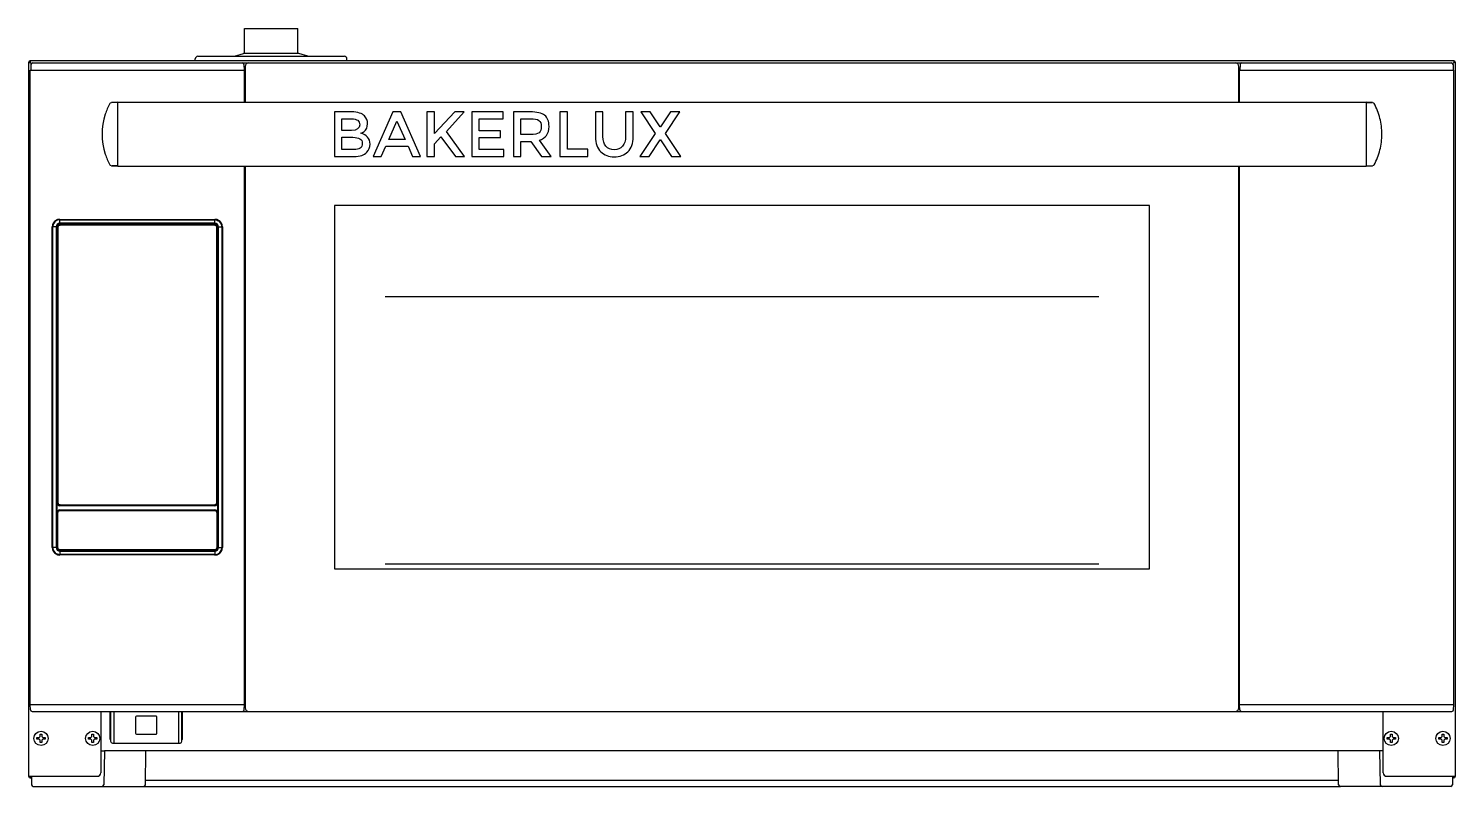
# Model space of a CAD drawing. Header units: millimetres. Extents: x -4975 to 152, y 4191 to 7264.
# Drawn here: x -2086 to -1286, y 5611 to 6037 of the extents above; entities that cross this region are included whole.
import ezdxf

# ---------------------------------------------------------------- set-up
doc = ezdxf.new("R2010")
doc.units = ezdxf.units.MM
doc.header["$LTSCALE"] = 346.5
doc.layers.get('0').update_dxf_attribs({"linetype": 'CONTINUOUS'})
doc.layers.add('ASSI', color=7, linetype='CONTINUOUS')
doc.layers.add('GEOM', color=7, linetype='CONTINUOUS')

msp = doc.modelspace()

# ---------------------------------------------------------------- linework, layer by layer
at = {"color": 7, "linetype": 'Continuous'}
for p, q in [((-2086.04, 6017.8), (-2086.04, 5617.1)), ((-2085.85, 6017.8), (-2086.04, 6017.8)), ((-2085.85, 6017.8), (-2085.22, 6017.8)), ((-2085.14, 6018.51), (-2085.14, 6018.7)), ((-1286.94, 6018.7), (-2085.14, 6018.7)), ((-2085.14, 6018.51), (-2085.14, 6017.88)), ((-2084.52, 6017.08), (-2085.14, 6017.7)), ((-2085.04, 6017.8), (-2084.44, 6017.19)), ((-2084.73, 6016.51), (-2084.78, 6013.5)), ((-2083.73, 6017.5), (-1288.36, 6017.5)), ((-2043.99, 6017.5), (-2043.99, 6017.55)), ((-2043.99, 6017.55), (-2041.09, 6017.55)), ((-2041.09, 6017.5), (-2041.09, 6017.55)), ((-2018.99, 6017.5), (-2018.99, 6017.55)), ((-2018.99, 6017.55), (-2016.09, 6017.55)), ((-2016.09, 6017.5), (-2016.09, 6017.55)), ((-1965.29, 6016.51), (-1965.24, 6013.5)), ((-1406.79, 6016.51), (-1406.84, 6013.5)), ((-1355.99, 6017.55), (-1353.09, 6017.55)), ((-1355.99, 6017.5), (-1355.99, 6017.55)), ((-1353.09, 6017.5), (-1353.09, 6017.55)), ((-1330.99, 6017.55), (-1328.09, 6017.55)), ((-1330.99, 6017.5), (-1330.99, 6017.55)), ((-1328.09, 6017.5), (-1328.09, 6017.55)), ((-1287.64, 6017.19), (-1287.04, 6017.8)), ((-1286.94, 6017.7), (-1287.56, 6017.08)), ((-1287.36, 6016.51), (-1287.3, 6013.5)), ((-1286.94, 6018.51), (-1286.94, 6018.7)), ((-1286.94, 6018.51), (-1286.94, 6017.88)), ((-1286.23, 6017.8), (-1286.86, 6017.8)), ((-1286.23, 6017.8), (-1286.04, 6017.8)), ((-1286.04, 5617.1), (-1286.04, 6017.8)), ((-2085.04, 5657.5), (-2085.04, 6013.5)), ((-2085.04, 6013.5), (-1965.04, 6013.5)), ((-2083.4, 6013.5), (-1966.62, 6013.5)), ((-1965.04, 6013.5), (-1965.04, 5995.5)), ((-1965.04, 5995.5), (-1965.04, 6013.5)), ((-1965.04, 6013.5), (-1964.54, 6013.5)), ((-1964.54, 6015.5), (-1964.54, 5995.5)), ((-1407.54, 5995.5), (-1407.54, 6015.5)), ((-1407.54, 6013.5), (-1407.15, 6013.5)), ((-1407.04, 6013.5), (-1287.04, 6013.5)), ((-1407.04, 5995.5), (-1407.04, 6013.5)), ((-1407.04, 5995.5), (-1407.04, 6013.5)), ((-1405.46, 6013.5), (-1288.68, 6013.5)), ((-1287.04, 5657.5), (-1287.04, 6013.5)), ((-2036.04, 5995.38), (-2039.62, 5995.25)), ((-2036.04, 5995.28), (-2039.12, 5995.18)), ((-2036.04, 5959.49), (-2036.04, 5995.5)), ((-2036.04, 5995.5), (-1336.04, 5995.5)), ((-1332.46, 5995.25), (-1336.05, 5995.38)), ((-1336.04, 5995.5), (-1336.04, 5959.49)), ((-1336.04, 5995.28), (-1332.97, 5995.18)), ((-1914.54, 5990), (-1914.54, 5965)), ((-1904.81, 5990), (-1914.54, 5990)), ((-1910.32, 5979.63), (-1910.32, 5986.1)), ((-1910.32, 5986.1), (-1904.92, 5986.1)), ((-1881.74, 5990), (-1892.76, 5965)), ((-1884.03, 5974.58), (-1879.49, 5984.88)), ((-1877.24, 5990), (-1881.74, 5990)), ((-1879.49, 5984.88), (-1874.95, 5974.58)), ((-1866.22, 5965), (-1877.24, 5990)), ((-1862.75, 5990), (-1862.75, 5965)), ((-1858.53, 5990), (-1862.75, 5990)), ((-1847.09, 5990), (-1858.53, 5977.8)), ((-1858.53, 5977.8), (-1858.53, 5990)), ((-1851.77, 5979.05), (-1841.72, 5990)), ((-1841.72, 5990), (-1847.09, 5990)), ((-1837.57, 5990), (-1837.57, 5965)), ((-1820.01, 5990), (-1837.57, 5990)), ((-1833.35, 5979.41), (-1833.35, 5986.03)), ((-1833.35, 5986.03), (-1820.01, 5986.03)), ((-1820.01, 5986.03), (-1820.01, 5990)), ((-1814.18, 5990), (-1814.18, 5965)), ((-1804.88, 5990), (-1814.18, 5990)), ((-1809.96, 5977.23), (-1809.96, 5986.17)), ((-1809.96, 5986.17), (-1804.6, 5986.17)), ((-1788.15, 5990), (-1788.15, 5965)), ((-1783.93, 5990), (-1788.15, 5990)), ((-1783.93, 5969), (-1783.93, 5990)), ((-1768.22, 5990), (-1768.22, 5975.98)), ((-1764, 5990), (-1768.22, 5990)), ((-1764, 5976.16), (-1764, 5990)), ((-1751.27, 5990), (-1751.27, 5976.16)), ((-1747.05, 5990), (-1751.27, 5990)), ((-1747.05, 5975.98), (-1747.05, 5990)), ((-1742.76, 5990), (-1734.78, 5977.84)), ((-1737.54, 5990), (-1742.76, 5990)), ((-1731.96, 5981.56), (-1737.54, 5990)), ((-1726.2, 5990), (-1731.78, 5981.56)), ((-1728.95, 5977.84), (-1720.98, 5990)), ((-1720.98, 5990), (-1726.2, 5990)), ((-1904.96, 5979.63), (-1910.32, 5979.63)), ((-1841.58, 5965), (-1851.77, 5979.05)), ((-1821.37, 5979.41), (-1833.35, 5979.41)), ((-1821.37, 5975.66), (-1821.37, 5979.41)), ((-1804.71, 5977.23), (-1809.96, 5977.23)), ((-1734.78, 5977.84), (-1743.37, 5965)), ((-1731.78, 5981.56), (-1731.96, 5981.56)), ((-1720.37, 5965), (-1728.95, 5977.84)), ((-1910.32, 5968.9), (-1910.32, 5975.73)), ((-1910.32, 5975.73), (-1904.24, 5975.73)), ((-1903.7, 5968.9), (-1910.32, 5968.9)), ((-1888.25, 5965), (-1885.75, 5970.68)), ((-1885.75, 5970.68), (-1873.23, 5970.68)), ((-1874.95, 5974.58), (-1884.03, 5974.58)), ((-1873.23, 5970.68), (-1870.73, 5965)), ((-1858.53, 5972.01), (-1854.88, 5975.94)), ((-1858.53, 5965), (-1858.53, 5972.01)), ((-1854.88, 5975.94), (-1846.59, 5965)), ((-1833.35, 5968.97), (-1833.35, 5975.66)), ((-1833.35, 5975.66), (-1821.37, 5975.66)), ((-1819.58, 5968.97), (-1833.35, 5968.97)), ((-1819.58, 5965), (-1819.58, 5968.97)), ((-1809.96, 5965), (-1809.96, 5973.4)), ((-1809.96, 5973.4), (-1804.42, 5973.4)), ((-1804.42, 5973.4), (-1798.45, 5965)), ((-1793.08, 5965), (-1799.63, 5974.08)), ((-1772.52, 5969), (-1783.93, 5969)), ((-1772.52, 5965), (-1772.52, 5969)), ((-1738.11, 5965), (-1731.96, 5974.4)), ((-1731.96, 5974.4), (-1731.78, 5974.4)), ((-1731.78, 5974.4), (-1725.63, 5965)), ((-1914.54, 5965), (-1903.6, 5965)), ((-1892.76, 5965), (-1888.25, 5965)), ((-1870.73, 5965), (-1866.22, 5965)), ((-1862.75, 5965), (-1858.53, 5965)), ((-1846.59, 5965), (-1841.58, 5965)), ((-1837.57, 5965), (-1819.58, 5965)), ((-1814.18, 5965), (-1809.96, 5965)), ((-1798.45, 5965), (-1793.08, 5965)), ((-1788.15, 5965), (-1772.52, 5965)), ((-1743.37, 5965), (-1738.11, 5965)), ((-1725.63, 5965), (-1720.37, 5965)), ((-2039.62, 5959.74), (-2036.04, 5959.62)), ((-2036.04, 5959.71), (-2039.12, 5959.82)), ((-2036.04, 5959.5), (-1336.04, 5959.5)), ((-1965.04, 5959.5), (-1965.04, 5900.5)), ((-1965.04, 5657.5), (-1965.04, 5959.5)), ((-1964.54, 5959.5), (-1964.54, 5655.5)), ((-1407.54, 5655.5), (-1407.54, 5959.5)), ((-1407.04, 5657.5), (-1407.04, 5959.5)), ((-1407.04, 5657.5), (-1407.04, 5959.5)), ((-1336.05, 5959.62), (-1332.46, 5959.74)), ((-1336.04, 5959.71), (-1332.97, 5959.82)), ((-1914.54, 5937.5), (-1914.54, 5733.5)), ((-1457.54, 5937.5), (-1914.54, 5937.5)), ((-1457.54, 5733.5), (-1457.54, 5937.5)), ((-1965.04, 5770.5), (-1965.04, 5657.5)), ((-1914.54, 5733.5), (-1457.54, 5733.5)), ((-2084.99, 5654.48), (-2085.04, 5657.5)), ((-2085.04, 5657.5), (-2083.04, 5657.5)), ((-2085.04, 5657.5), (-1965.04, 5657.5)), ((-1965.09, 5654.48), (-1965.04, 5657.5)), ((-1965.04, 5657.5), (-1964.54, 5657.5)), ((-1407.54, 5657.5), (-1287.04, 5657.5)), ((-1407.04, 5657.5), (-1287.04, 5657.5)), ((-1406.99, 5654.48), (-1407.04, 5657.5)), ((-1287.09, 5654.48), (-1287.04, 5657.5)), ((-2083.99, 5653.5), (-1288.09, 5653.5)), ((-2045.54, 5653.5), (-2045.54, 5619.1)), ((-2040.19, 5637.85), (-2040.19, 5653.5)), ((-2040.19, 5637.85), (-2040.19, 5653.5)), ((-2040.04, 5653.5), (-2040.04, 5636.8)), ((-2038.04, 5636.05), (-2038.04, 5653.2)), ((-2026.04, 5650.3), (-2026.04, 5641.3)), ((-2014.54, 5650.8), (-2025.54, 5650.8)), ((-2014.04, 5641.3), (-2014.04, 5650.3)), ((-2002.04, 5653.2), (-2002.04, 5636.05)), ((-2000.04, 5636.8), (-2000.04, 5653.5)), ((-2000.04, 5650.8), (-1999.89, 5650.8)), ((-1999.89, 5653.5), (-1999.89, 5637.85)), ((-1999.89, 5653.5), (-1999.89, 5637.85)), ((-1326.54, 5619.1), (-1326.54, 5653.5)), ((-2079.54, 5639.4), (-2079.54, 5640.7)), ((-2079.54, 5640.7), (-2078.54, 5640.7)), ((-2078.54, 5640.7), (-2078.54, 5639.4)), ((-2050.54, 5639.4), (-2050.54, 5640.7)), ((-2050.54, 5640.7), (-2049.54, 5640.7)), ((-2049.54, 5640.7), (-2049.54, 5639.4)), ((-2025.54, 5640.8), (-2014.54, 5640.8)), ((-2000.04, 5640.8), (-1999.89, 5640.8)), ((-1322.54, 5640.7), (-1321.54, 5640.7)), ((-1322.54, 5639.4), (-1322.54, 5640.7)), ((-1321.54, 5640.7), (-1321.54, 5639.4)), ((-1293.54, 5640.7), (-1292.54, 5640.7)), ((-1293.54, 5639.4), (-1293.54, 5640.7)), ((-1292.54, 5640.7), (-1292.54, 5639.4)), ((-2081.34, 5637.9), (-2081.34, 5638.9)), ((-2081.34, 5638.9), (-2080.04, 5638.9)), ((-2080.04, 5637.9), (-2081.34, 5637.9)), ((-2080.04, 5638.9), (-2079.54, 5639.4)), ((-2079.54, 5637.4), (-2080.04, 5637.9)), ((-2079.54, 5636.1), (-2079.54, 5637.4)), ((-2078.54, 5636.1), (-2079.54, 5636.1)), ((-2078.54, 5639.4), (-2078.04, 5638.9)), ((-2078.04, 5637.9), (-2078.54, 5637.4)), ((-2078.54, 5637.4), (-2078.54, 5636.1)), ((-2078.04, 5638.9), (-2076.74, 5638.9)), ((-2076.74, 5637.9), (-2078.04, 5637.9)), ((-2076.74, 5638.9), (-2076.74, 5637.9)), ((-2052.34, 5637.9), (-2052.34, 5638.9)), ((-2052.34, 5638.9), (-2051.04, 5638.9)), ((-2051.04, 5637.9), (-2052.34, 5637.9)), ((-2051.04, 5638.9), (-2050.54, 5639.4)), ((-2050.54, 5637.4), (-2051.04, 5637.9)), ((-2050.54, 5636.1), (-2050.54, 5637.4)), ((-2049.54, 5636.1), (-2050.54, 5636.1)), ((-2049.54, 5639.4), (-2049.04, 5638.9)), ((-2049.04, 5637.9), (-2049.54, 5637.4)), ((-2049.54, 5637.4), (-2049.54, 5636.1)), ((-2049.04, 5638.9), (-2047.74, 5638.9)), ((-2047.74, 5637.9), (-2049.04, 5637.9)), ((-2047.74, 5638.9), (-2047.74, 5637.9)), ((-2039.04, 5635.8), (-2001.04, 5635.8)), ((-1324.34, 5638.9), (-1323.04, 5638.9)), ((-1324.34, 5637.9), (-1324.34, 5638.9)), ((-1323.04, 5637.9), (-1324.34, 5637.9)), ((-1323.04, 5638.9), (-1322.54, 5639.4)), ((-1322.54, 5637.4), (-1323.04, 5637.9)), ((-1322.54, 5636.1), (-1322.54, 5637.4)), ((-1321.54, 5636.1), (-1322.54, 5636.1)), ((-1321.54, 5639.4), (-1321.04, 5638.9)), ((-1321.04, 5637.9), (-1321.54, 5637.4)), ((-1321.54, 5637.4), (-1321.54, 5636.1)), ((-1321.04, 5638.9), (-1319.74, 5638.9)), ((-1319.74, 5637.9), (-1321.04, 5637.9)), ((-1319.74, 5638.9), (-1319.74, 5637.9)), ((-1295.34, 5638.9), (-1294.04, 5638.9)), ((-1295.34, 5637.9), (-1295.34, 5638.9)), ((-1294.04, 5637.9), (-1295.34, 5637.9)), ((-1294.04, 5638.9), (-1293.54, 5639.4)), ((-1293.54, 5637.4), (-1294.04, 5637.9)), ((-1293.54, 5636.1), (-1293.54, 5637.4)), ((-1292.54, 5636.1), (-1293.54, 5636.1)), ((-1292.54, 5639.4), (-1292.04, 5638.9)), ((-1292.04, 5637.9), (-1292.54, 5637.4)), ((-1292.54, 5637.4), (-1292.54, 5636.1)), ((-1292.04, 5638.9), (-1290.74, 5638.9)), ((-1290.74, 5637.9), (-1292.04, 5637.9)), ((-1290.74, 5638.9), (-1290.74, 5637.9)), ((-2045.54, 5631.4), (-2043.54, 5631.4)), ((-2043.54, 5631.4), (-2043.87, 5612.38)), ((-1328.54, 5631.4), (-2043.54, 5631.4)), ((-2020.52, 5612.38), (-2020.19, 5631.4)), ((-1351.56, 5612.38), (-1351.89, 5631.4)), ((-1326.54, 5631.4), (-1328.54, 5631.4)), ((-1328.54, 5631.4), (-1328.21, 5612.38)), ((-2086.04, 5617.1), (-2047.54, 5617.1)), ((-2085.14, 5617), (-2084.42, 5617)), ((-2085.14, 5616.2), (-2084.41, 5616.2)), ((-2084.42, 5617.1), (-2084.38, 5612.39)), ((-1324.54, 5617.1), (-1286.04, 5617.1)), ((-1287.67, 5617.1), (-1287.71, 5612.39)), ((-1286.94, 5617), (-1287.67, 5617)), ((-1286.94, 5616.2), (-1287.67, 5616.2)), ((-2083.38, 5611.4), (-2021.52, 5611.4)), ((-1351.6, 5614.8), (-2020.48, 5614.8)), ((-1288.71, 5611.4), (-1350.56, 5611.4))]:
    msp.add_line(p, q, dxfattribs=at)
at = {"color": 9, "linetype": 'Continuous'}
for p, q in [((-2068.47, 5929.67), (-2068.47, 5929.68)), ((-2068.47, 5929.67), (-1981.62, 5929.67)), ((-2068.46, 5928), (-2068.46, 5929.44)), ((-2068.46, 5929.44), (-1981.63, 5929.44)), ((-1981.63, 5928), (-1981.63, 5929.44)), ((-1981.62, 5929.67), (-1981.61, 5929.68)), ((-2072.71, 5925.42), (-2072.72, 5925.43)), ((-2072.71, 5745.57), (-2072.71, 5925.42)), ((-2071.29, 5925.41), (-2072.49, 5925.41)), ((-2072.49, 5745.58), (-2072.49, 5925.41)), ((-2070.53, 5925.41), (-2071.29, 5925.41)), ((-2070.53, 5925.41), (-2070.53, 5745.58)), ((-2070.25, 5925.41), (-2070.5, 5925.41)), ((-2070.25, 5925.41), (-2070.25, 5745.58)), ((-2069.67, 5925.36), (-2069.8, 5925.36)), ((-2069.8, 5770.64), (-2069.8, 5925)), ((-2069.55, 5925.36), (-2069.67, 5925.36)), ((-2068.46, 5927.48), (-2068.46, 5928)), ((-2068.46, 5927.21), (-2068.46, 5927.48)), ((-1981.63, 5927.48), (-2068.46, 5927.48)), ((-1981.62, 5927.21), (-2068.46, 5927.21)), ((-2068.4, 5926.63), (-2068.4, 5926.76)), ((-2068.4, 5926.51), (-2068.4, 5926.63)), ((-1981.68, 5926.63), (-1981.68, 5926.76)), ((-1981.68, 5926.51), (-1981.68, 5926.63)), ((-1981.63, 5927.48), (-1981.63, 5928)), ((-1981.62, 5927.21), (-1981.63, 5927.45)), ((-1980.53, 5925.36), (-1980.41, 5925.36)), ((-1980.41, 5925.36), (-1980.28, 5925.36)), ((-1980.28, 5925), (-1980.28, 5770.64)), ((-1979.83, 5925.41), (-1979.56, 5925.41)), ((-1979.83, 5745.58), (-1979.83, 5925.41)), ((-1979.56, 5745.58), (-1979.56, 5925.41)), ((-1979.56, 5925.41), (-1978.79, 5925.41)), ((-1978.79, 5925.41), (-1977.6, 5925.41)), ((-1977.6, 5925.41), (-1977.6, 5745.58)), ((-1977.37, 5925.42), (-1977.36, 5925.43)), ((-1977.37, 5925.42), (-1977.37, 5745.57)), ((-2069.67, 5770.64), (-2069.8, 5770.64)), ((-2069.55, 5770.64), (-2069.67, 5770.64)), ((-2068.44, 5769.2), (-2068.4, 5769.24)), ((-2068.4, 5769.49), (-2068.4, 5769.37)), ((-2068.4, 5769.37), (-2068.4, 5769.24)), ((-1981.68, 5769.24), (-2068.4, 5769.24)), ((-1981.68, 5769.49), (-1981.68, 5769.37)), ((-1981.68, 5769.37), (-1981.68, 5769.24)), ((-1981.65, 5769.2), (-1981.68, 5769.24)), ((-2070.15, 5745.54), (-2070.15, 5764.95)), ((-2070.15, 5764.95), (-2069.9, 5764.95)), ((-2069.9, 5745.54), (-2069.9, 5764.95)), ((-2069.9, 5764.95), (-2069.81, 5764.87)), ((-2069.79, 5764.87), (-2069.81, 5764.87)), ((-2069.81, 5764.75), (-2069.81, 5764.87)), ((-2069.81, 5745.75), (-2069.81, 5764.75)), ((-2069.74, 5764.87), (-2069.79, 5764.87)), ((-2068.5, 5766.6), (-1981.59, 5766.6)), ((-2068.5, 5766.6), (-2068.5, 5766.35)), ((-2068.5, 5766.35), (-2068.41, 5766.26)), ((-2068.5, 5766.35), (-1981.59, 5766.35)), ((-2068.41, 5766.24), (-2068.41, 5766.26)), ((-2068.41, 5766.26), (-2068.24, 5766.26)), ((-2068.41, 5766.23), (-2068.41, 5766.24)), ((-2068.24, 5766.26), (-1981.84, 5766.26)), ((-1981.84, 5766.26), (-1981.67, 5766.26)), ((-1981.59, 5766.35), (-1981.67, 5766.26)), ((-1981.67, 5766.24), (-1981.67, 5766.26)), ((-1981.67, 5766.23), (-1981.67, 5766.24)), ((-1981.59, 5766.6), (-1981.59, 5766.35)), ((-1980.34, 5764.87), (-1980.29, 5764.87)), ((-1980.29, 5764.87), (-1980.27, 5764.87)), ((-1980.19, 5764.95), (-1980.27, 5764.87)), ((-1980.27, 5764.87), (-1980.27, 5764.75)), ((-1980.27, 5764.75), (-1980.27, 5745.75)), ((-1979.94, 5764.95), (-1980.19, 5764.95)), ((-1980.19, 5764.95), (-1980.19, 5745.54)), ((-1979.94, 5764.95), (-1979.94, 5745.54)), ((-2072.71, 5745.57), (-2072.72, 5745.56)), ((-2071.29, 5745.58), (-2072.49, 5745.58)), ((-2070.53, 5745.58), (-2071.29, 5745.58)), ((-2070.25, 5745.58), (-2070.53, 5745.58)), ((-2070.15, 5745.54), (-2069.9, 5745.54)), ((-2069.9, 5745.54), (-2069.81, 5745.63)), ((-2069.81, 5745.63), (-2069.81, 5745.75)), ((-2069.79, 5745.63), (-2069.81, 5745.63)), ((-2069.74, 5745.63), (-2069.79, 5745.63)), ((-2068.5, 5744.14), (-2068.41, 5744.23)), ((-2068.5, 5743.89), (-2068.5, 5744.14)), ((-1981.59, 5744.14), (-2068.5, 5744.14)), ((-2068.41, 5744.27), (-2068.41, 5744.25)), ((-2068.41, 5744.25), (-2068.41, 5744.23)), ((-2068.24, 5744.23), (-2068.41, 5744.23)), ((-1981.84, 5744.23), (-2068.24, 5744.23)), ((-1981.67, 5744.23), (-1981.84, 5744.23)), ((-1981.67, 5744.27), (-1981.67, 5744.25)), ((-1981.67, 5744.25), (-1981.67, 5744.23)), ((-1981.59, 5744.14), (-1981.67, 5744.23)), ((-1981.59, 5743.89), (-1981.59, 5744.14)), ((-1980.34, 5745.63), (-1980.29, 5745.63)), ((-1980.29, 5745.63), (-1980.27, 5745.63)), ((-1980.27, 5745.75), (-1980.27, 5745.63)), ((-1980.19, 5745.54), (-1980.27, 5745.63)), ((-1979.94, 5745.54), (-1980.19, 5745.54)), ((-1979.83, 5745.58), (-1979.59, 5745.58)), ((-1979.56, 5745.58), (-1978.79, 5745.58)), ((-1978.79, 5745.58), (-1977.6, 5745.58)), ((-1977.37, 5745.57), (-1977.36, 5745.56)), ((-1981.59, 5743.89), (-2068.5, 5743.89)), ((-1981.62, 5741.33), (-2068.47, 5741.33)), ((-2068.47, 5741.33), (-2068.47, 5741.32)), ((-2068.46, 5743.79), (-1981.62, 5743.79)), ((-2068.46, 5743.79), (-2068.46, 5743.54)), ((-2068.46, 5743.51), (-2068.46, 5743)), ((-2068.46, 5743.51), (-1981.63, 5743.51)), ((-2068.46, 5743), (-2068.46, 5741.55)), ((-1981.63, 5741.55), (-2068.46, 5741.55)), ((-1981.62, 5743.79), (-1981.63, 5743.51)), ((-1981.63, 5743.51), (-1981.63, 5743)), ((-1981.63, 5743), (-1981.63, 5741.55)), ((-1981.62, 5741.33), (-1981.61, 5741.32))]:
    msp.add_line(p, q, dxfattribs=at)
at = {"color": 2, "linetype": 'Continuous'}
for p, q in [((-1886.04, 5886.4), (-1486.04, 5886.4)), ((-1886.04, 5736.4), (-1486.04, 5736.4))]:
    msp.add_line(p, q, dxfattribs=at)
msp.add_line((-2021.52, 5611.4), (-1350.56, 5611.4))
at = {"color": 9, "linetype": 'Continuous'}
for points in [[(-2070.25, 5925.41), (-2070.35, 5925.41), (-2070.44, 5925.41), (-2070.53, 5925.41)], [(-1981.62, 5927.21), (-1981.63, 5927.3), (-1981.63, 5927.4), (-1981.63, 5927.48)], [(-1979.83, 5745.58), (-1979.73, 5745.58), (-1979.64, 5745.58), (-1979.56, 5745.58)], [(-2068.46, 5743.79), (-2068.46, 5743.69), (-2068.46, 5743.6), (-2068.46, 5743.51)]]:
    msp.add_lwpolyline(points, dxfattribs=at)
at = {"color": 7, "linetype": 'Continuous'}
for centre in [(-2079.04, 5638.4), (-2050.04, 5638.4), (-1322.04, 5638.4), (-1293.04, 5638.4)]:
    msp.add_circle(centre, 4, dxfattribs=at)
for centre, radius, start, end in [((-2085.14, 6017.8), 0.9, 90, 180), ((-2085.14, 6017.8), 0.1, 90, 180), ((-2083.73, 6016.5), 1, 90, 179), ((-1966.29, 6016.5), 1, 1, 90), ((-1962.54, 6015.5), 2, 90, 180), ((-1409.54, 6015.5), 2, 0, 90), ((-1405.79, 6016.5), 1, 90, 179), ((-1288.36, 6016.5), 1, 1, 90), ((-1286.94, 6017.8), 0.9, 0, 90), ((-1286.94, 6017.8), 0.1, 0, 90), ((-2008.2, 5977.45), 36.6, 151.84192, 162.05076), ((-2008.31, 5977.5), 36.48, 162.06464, 197.9354), ((-2008.2, 5977.54), 36.6, 197.94928, 208.15808), ((-2083.99, 5654.5), 1, 181, 270), ((-2037.44, 5653.2), 0.6, 149.66827, 180), ((-2025.54, 5650.3), 0.5, 90, 180), ((-2014.54, 5650.3), 0.5, 0, 90), ((-2002.64, 5653.2), 0.6, 0, 30.33173), ((-1966.09, 5654.5), 1, 270, 359), ((-1962.54, 5655.5), 2, 180, 270), ((-1409.54, 5655.5), 2, 270, 0), ((-1405.99, 5654.5), 1, 181, 270), ((-1288.09, 5654.5), 1, 270, 359), ((-2025.54, 5641.3), 0.5, 180, 270), ((-2014.54, 5641.3), 0.5, 270, 0), ((-2039.89, 5637.85), 0.3, 180, 239.99593), ((-2039.89, 5637.85), 0.3, 180, 240), ((-2039.04, 5636.8), 1, 180, 270), ((-2038.29, 5636.05), 0.25, 270, 0), ((-2001.79, 5636.05), 0.25, 180, 270), ((-2001.04, 5636.8), 1, 270, 0), ((-2000.19, 5637.85), 0.3, 300.00407, 0), ((-2000.19, 5637.85), 0.3, 300, 360), ((-2085.14, 5617.1), 0.9, 180, 270), ((-2085.14, 5617.1), 0.1, 180, 270), ((-2047.54, 5619.1), 2, 270, 0), ((-1324.54, 5619.1), 2, 180, 270), ((-1286.94, 5617.1), 0.9, 270, 0), ((-1286.94, 5617.1), 0.1, 270, 0), ((-2083.38, 5612.4), 1, 180.5, 270), ((-2044.87, 5612.4), 1, 270, 359), ((-2021.52, 5612.4), 1, 270, 359), ((-1350.56, 5612.4), 1, 181, 270), ((-1327.21, 5612.4), 1, 181, 270), ((-1288.71, 5612.4), 1, 270, 359.5)]:
    msp.add_arc(centre, radius, start, end, dxfattribs=at)
at = {"color": 9, "linetype": 'Continuous'}
for centre, radius, start, end in [((-2068.45, 5925.41), 4.03, 98.97584, 171.40524), ((-2068.46, 5925.42), 4.25, 137.9545, 144.22719), ((-2068.46, 5925.41), 4.26, 131.05687, 137.94539), ((-2068.46, 5925.42), 4.25, 124.25659, 131.05082), ((-2068.46, 5925.41), 4.26, 118.42283, 124.25413), ((-2068.46, 5925.41), 4.26, 107.33611, 118.40734), ((-2068.46, 5925.41), 4.25, 102.04861, 107.32018), ((-2068.46, 5925.41), 4.26, 92.48161, 102.03745), ((-2068.45, 5925.41), 4.03, 90.04591, 98.98082), ((-2068.46, 5925.43), 4.24, 90.0409, 92.47617), ((-1981.63, 5925.41), 4.03, 81.3986, 89.95547), ((-1981.62, 5925.43), 4.24, 87.66926, 89.95968), ((-1981.62, 5925.41), 4.26, 78.05788, 87.66298), ((-1981.62, 5925.42), 4.25, 72.84151, 78.04752), ((-1981.62, 5925.41), 4.26, 63.03693, 72.82757), ((-1981.62, 5925.41), 4.26, 54.22945, 63.02025), ((-1981.63, 5925.41), 4.03, 8.97578, 61.04081), ((-1981.62, 5925.42), 4.25, 47.9545, 54.22719), ((-1981.63, 5925.41), 4.26, 41.05687, 47.94539), ((-1981.62, 5925.42), 4.25, 34.25659, 41.05082), ((-2068.45, 5925.42), 4.26, 168.05788, 177.66298), ((-2068.47, 5925.42), 4.24, 177.66926, 179.95968), ((-2068.46, 5925.42), 4.25, 162.84151, 168.04752), ((-2068.45, 5925.42), 4.26, 153.03693, 162.82757), ((-2068.46, 5925.41), 4.03, 171.3986, 179.95547), ((-2068.46, 5925.42), 4.26, 144.22945, 153.02025), ((-2068.39, 5925.35), 1.41, 162.47117, 179.924), ((-1981.68, 5925.35), 1.41, 72.47117, 89.924), ((-1981.62, 5925.42), 4.26, 28.42283, 34.25413), ((-1981.63, 5925.42), 4.26, 17.33611, 28.40734), ((-1981.63, 5925.41), 4.03, 0.04591, 8.98082), ((-1981.62, 5925.42), 4.25, 12.04861, 17.32018), ((-1981.63, 5925.42), 4.26, 2.48161, 12.03745), ((-1981.61, 5925.42), 4.24, 0.0409, 2.47617), ((-2068.4, 5770.65), 1.41, 252.47117, 269.924), ((-1981.69, 5770.64), 1.41, 342.47117, 359.924), ((-2068.5, 5764.95), 1.65, 89.98583, 180.01417), ((-2068.49, 5764.95), 1.41, 165.3672, 179.9758), ((-2068.41, 5764.85), 1.41, 90.08818, 108.93286), ((-2068.5, 5764.95), 1.41, 90.0108, 103.73492), ((-1981.68, 5764.86), 1.41, 73.60618, 89.93414), ((-1981.58, 5764.95), 1.65, 359.98583, 90.01417), ((-1981.59, 5764.94), 1.41, 75.3672, 89.9758), ((-1981.68, 5764.86), 1.41, 0.08818, 18.93286), ((-1981.59, 5764.95), 1.41, 0.0108, 13.73492), ((-2068.47, 5745.58), 4.24, 180.0409, 182.47617), ((-2068.45, 5745.58), 4.26, 182.48161, 192.03745), ((-2068.46, 5745.58), 4.25, 192.04861, 197.32018), ((-2068.45, 5745.58), 4.26, 197.33611, 208.40734), ((-2068.46, 5745.59), 4.03, 180.04591, 188.98082), ((-2068.45, 5745.59), 4.03, 188.97578, 241.04081), ((-2068.5, 5745.54), 1.65, 179.98583, 270.01417), ((-2068.49, 5745.54), 1.41, 180.0108, 193.73492), ((-2068.4, 5745.63), 1.41, 180.08818, 198.93286), ((-2068.5, 5745.55), 1.41, 255.3672, 269.9758), ((-2068.41, 5745.64), 1.41, 253.60618, 269.93414), ((-1981.68, 5745.64), 1.41, 270.08818, 288.93286), ((-1981.58, 5745.54), 1.65, 269.98583, 0.01417), ((-1981.59, 5745.55), 1.41, 270.0108, 283.73492), ((-1981.63, 5745.59), 4.03, 278.97584, 351.40524), ((-1981.59, 5745.54), 1.41, 345.3672, 359.9758), ((-1981.63, 5745.58), 4.26, 333.03693, 342.82757), ((-1981.63, 5745.59), 4.03, 351.3986, 359.95547), ((-1981.62, 5745.58), 4.25, 342.84151, 348.04752), ((-1981.63, 5745.58), 4.26, 348.05788, 357.66298), ((-1981.61, 5745.58), 4.24, 357.66926, 359.95968), ((-2068.46, 5745.58), 4.26, 208.42283, 214.25413), ((-2068.46, 5745.58), 4.25, 214.25659, 221.05082), ((-2068.46, 5745.58), 4.26, 221.05687, 227.94539), ((-2068.46, 5745.58), 4.25, 227.9545, 234.22719), ((-2068.46, 5745.58), 4.26, 234.22945, 243.02025), ((-2068.46, 5745.58), 4.26, 243.03693, 252.82757), ((-2068.46, 5745.58), 4.25, 252.84151, 258.04752), ((-2068.46, 5745.58), 4.26, 258.05788, 267.66298), ((-2068.45, 5745.58), 4.03, 261.3986, 269.95547), ((-2068.46, 5745.57), 4.24, 267.66926, 269.95968), ((-1981.63, 5745.58), 4.03, 270.04591, 278.98082), ((-1981.62, 5745.57), 4.24, 270.0409, 272.47617), ((-1981.62, 5745.58), 4.26, 272.48161, 282.03745), ((-1981.62, 5745.58), 4.25, 282.04861, 287.32018), ((-1981.62, 5745.58), 4.26, 287.33611, 298.40734), ((-1981.62, 5745.58), 4.26, 298.42283, 304.25413), ((-1981.62, 5745.58), 4.25, 304.25659, 311.05082), ((-1981.63, 5745.58), 4.26, 311.05687, 317.94539), ((-1981.62, 5745.58), 4.25, 317.9545, 324.22719), ((-1981.62, 5745.58), 4.26, 324.22945, 333.02025)]:
    msp.add_arc(centre, radius, start, end, dxfattribs=at)
at = {"color": 7, "linetype": 'Continuous'}
for centre, major_axis, ratio, start_param, end_param in [((-2068.47, 5925.42), (-3.01, 3.01), 0.998783, -0.523121, 0.52312), ((-2068.47, 5925.42), (-3.01, 3.01), 0.998783, -0.784789, -0.523121), ((-1981.61, 5925.42), (3.01, 3.01), 0.998783, 0.52312, 0.784789), ((-1981.61, 5925.42), (3.01, 3.01), 0.998783, -0.523121, 0.52312), ((-2068.47, 5925.42), (3.01, -3.01), 0.998783, -2.618472, -2.356803), ((-1981.61, 5925.42), (3.01, 3.01), 0.998783, -0.784789, -0.523121), ((-2068.47, 5745.57), (3.01, 3.01), 0.998783, 2.356803, 2.618472), ((-2068.47, 5745.57), (3.01, 3.01), 0.998783, -3.664713, -2.618472), ((-1981.61, 5745.57), (3.01, -3.01), 0.998783, -0.523121, 0.52312), ((-1981.61, 5745.57), (3.01, -3.01), 0.998783, 0.52312, 0.784789), ((-2068.47, 5745.57), (3.01, 3.01), 0.998783, -2.618472, -2.356803), ((-1981.61, 5745.57), (3.01, -3.01), 0.998783, -0.784789, -0.523121), ((-2040.29, 5637.93), (0.25, 0), 0.176327, 0, 1.157294)]:
    msp.add_ellipse(centre, major_axis=major_axis, ratio=ratio, start_param=start_param, end_param=end_param, dxfattribs=at)
for points, knots in [([(-2085.85, 6017.8), (-2085.75, 6017.78), (-2085.51, 6017.74), (-2085.27, 6017.71), (-2085.14, 6017.7)], [0, 0, 0, 0, 0.444743, 1, 1, 1, 1]), ([(-2085.22, 6017.8), (-2085.22, 6017.79), (-2085.19, 6017.75), (-2085.16, 6017.72), (-2085.14, 6017.7)], [0, 0, 0, 0, 0.232177, 1, 1, 1, 1]), ([(-2085.14, 6018.51), (-2085.12, 6018.4), (-2085.09, 6018.17), (-2085.06, 6017.93), (-2085.04, 6017.8)], [0, 0, 0, 0, 0.444743, 1, 1, 1, 1]), ([(-2085.14, 6017.88), (-2085.13, 6017.87), (-2085.1, 6017.85), (-2085.07, 6017.82), (-2085.04, 6017.8)], [0, 0, 0, 0, 0.232177, 1, 1, 1, 1]), ([(-1286.94, 6018.51), (-1286.96, 6018.4), (-1287, 6018.17), (-1287.02, 6017.93), (-1287.04, 6017.8)], [0, 0, 0, 0, 0.444743, 1, 1, 1, 1]), ([(-1286.94, 6017.88), (-1286.95, 6017.87), (-1286.99, 6017.85), (-1287.02, 6017.82), (-1287.04, 6017.8)], [0, 0, 0, 0, 0.232177, 1, 1, 1, 1]), ([(-1286.86, 6017.8), (-1286.87, 6017.79), (-1286.89, 6017.75), (-1286.92, 6017.72), (-1286.94, 6017.7)], [0, 0, 0, 0, 0.232177, 1, 1, 1, 1]), ([(-1286.23, 6017.8), (-1286.34, 6017.78), (-1286.57, 6017.74), (-1286.81, 6017.71), (-1286.94, 6017.7)], [0, 0, 0, 0, 0.444743, 1, 1, 1, 1]), ([(-1331.61, 5960.27), (-1330.21, 5962.9), (-1328.03, 5968.53), (-1326.92, 5977.5), (-1328.03, 5986.46), (-1330.21, 5992.09), (-1331.61, 5994.72)], [0, 0, 0, 0, 0.25, 0.5, 0.75, 1, 1, 1, 1])]:
    msp.add_open_spline(points, degree=3, knots=knots, dxfattribs=at)
for points in [[(-2040.47, 5994.72), (-2040.31, 5995.02), (-2039.95, 5995.24), (-2039.62, 5995.25)], [(-1332.46, 5995.25), (-1332.13, 5995.24), (-1331.77, 5995.02), (-1331.61, 5994.72)], [(-1904.92, 5986.1), (-1903.38, 5986.1), (-1902.24, 5985.81), (-1901.5, 5985.29)], [(-1900.45, 5989.37), (-1901.67, 5989.78), (-1903.13, 5990), (-1904.81, 5990)], [(-1901.5, 5985.29), (-1900.77, 5984.78), (-1900.38, 5983.92), (-1900.38, 5982.74)], [(-1897.7, 5987.74), (-1898.3, 5988.42), (-1899.23, 5988.96), (-1900.45, 5989.37)], [(-1895.98, 5983.38), (-1895.98, 5984.99), (-1896.55, 5986.46), (-1897.7, 5987.74)], [(-1796.69, 5988.07), (-1798.34, 5989.35), (-1801.09, 5990), (-1804.88, 5990)], [(-1804.6, 5986.17), (-1802.35, 5986.17), (-1800.77, 5985.85), (-1799.88, 5985.23)], [(-1799.88, 5985.23), (-1799.02, 5984.63), (-1798.55, 5983.52), (-1798.55, 5981.88)], [(-1794.23, 5981.88), (-1794.23, 5984.7), (-1795.05, 5986.78), (-1796.69, 5988.07)], [(-1900.38, 5982.74), (-1900.38, 5980.66), (-1901.92, 5979.63), (-1904.96, 5979.63)], [(-1899.66, 5977.98), (-1899.23, 5978.16), (-1898.95, 5978.3), (-1898.77, 5978.38)], [(-1895.98, 5975.87), (-1896.91, 5976.94), (-1898.12, 5977.62), (-1899.66, 5977.98)], [(-1898.77, 5978.38), (-1898.63, 5978.45), (-1898.3, 5978.66), (-1897.84, 5979.02)], [(-1897.84, 5979.02), (-1896.62, 5979.95), (-1895.98, 5981.41), (-1895.98, 5983.38)], [(-1799.84, 5978.34), (-1800.7, 5977.59), (-1802.35, 5977.23), (-1804.71, 5977.23)], [(-1798.55, 5981.88), (-1798.55, 5980.23), (-1798.98, 5979.05), (-1799.84, 5978.34)], [(-1799.63, 5974.08), (-1796.05, 5975.15), (-1794.23, 5977.73), (-1794.23, 5981.88)], [(-1762.3, 5970.71), (-1763.43, 5972.04), (-1764, 5973.87), (-1764, 5976.16)], [(-1751.27, 5976.16), (-1751.27, 5973.87), (-1751.84, 5972.04), (-1752.98, 5970.71)], [(-1904.24, 5975.73), (-1900.7, 5975.73), (-1898.91, 5974.62), (-1898.91, 5972.4)], [(-1900.16, 5969.61), (-1900.99, 5969.11), (-1902.17, 5968.9), (-1903.7, 5968.9)], [(-1898.91, 5972.4), (-1898.91, 5971.04), (-1899.34, 5970.11), (-1900.16, 5969.61)], [(-1896.38, 5967.33), (-1895.19, 5968.65), (-1894.58, 5970.18), (-1894.58, 5971.94)], [(-1894.58, 5971.94), (-1894.58, 5973.51), (-1895.05, 5974.8), (-1895.98, 5975.87)], [(-1768.22, 5975.98), (-1768.22, 5972.37), (-1767.26, 5969.58), (-1765.27, 5967.64)], [(-1757.64, 5968.72), (-1759.61, 5968.72), (-1761.14, 5969.36), (-1762.3, 5970.71)], [(-1752.98, 5970.71), (-1754.13, 5969.36), (-1755.71, 5968.72), (-1757.64, 5968.72)], [(-1750.03, 5967.65), (-1748.05, 5969.58), (-1747.05, 5972.37), (-1747.05, 5975.98)], [(-2039.62, 5959.74), (-2039.95, 5959.76), (-2040.31, 5959.98), (-2040.47, 5960.27)], [(-1903.6, 5965), (-1900.2, 5965), (-1897.8, 5965.75), (-1896.38, 5967.33)], [(-1765.27, 5967.64), (-1763.29, 5965.71), (-1760.75, 5964.75), (-1757.64, 5964.75)], [(-1757.64, 5964.75), (-1754.56, 5964.75), (-1752.02, 5965.71), (-1750.03, 5967.65)], [(-1331.61, 5960.27), (-1331.77, 5959.98), (-1332.13, 5959.76), (-1332.46, 5959.74)]]:
    msp.add_open_spline(points, degree=3, dxfattribs=at)
at = {"color": 9, "linetype": 'Continuous'}
for points, knots in [([(-2068.47, 5929.67), (-2068.46, 5929.66), (-2068.47, 5929.58), (-2068.46, 5929.51), (-2068.46, 5929.44)], [0, 0, 0, 0, 0.081765, 1, 1, 1, 1]), ([(-1981.62, 5929.67), (-1981.63, 5929.65), (-1981.61, 5929.57), (-1981.63, 5929.5), (-1981.63, 5929.44)], [0, 0, 0, 0, 0.284532, 1, 1, 1, 1]), ([(-2072.71, 5925.42), (-2072.7, 5925.41), (-2072.61, 5925.42), (-2072.54, 5925.41), (-2072.49, 5925.41)], [0, 0, 0, 0, 0.284532, 1, 1, 1, 1]), ([(-2068.46, 5927.48), (-2068.98, 5927.48), (-2070.08, 5927.04), (-2070.53, 5925.94), (-2070.53, 5925.41)], [0, 0, 0, 0, 0.500075, 1, 1, 1, 1]), ([(-2068.46, 5927.21), (-2068.92, 5927.21), (-2069.87, 5926.83), (-2070.26, 5925.87), (-2070.25, 5925.41)], [0, 0, 0, 0, 0.500075, 1, 1, 1, 1]), ([(-1979.56, 5925.41), (-1979.56, 5925.94), (-1980, 5927.04), (-1981.1, 5927.48), (-1981.63, 5927.48)], [0, 0, 0, 0, 0.500075, 1, 1, 1, 1]), ([(-1979.83, 5925.41), (-1979.83, 5925.87), (-1980.21, 5926.83), (-1981.17, 5927.21), (-1981.62, 5927.21)], [0, 0, 0, 0, 0.500075, 1, 1, 1, 1]), ([(-1977.37, 5925.42), (-1977.37, 5925.42), (-1977.45, 5925.42), (-1977.53, 5925.41), (-1977.6, 5925.41)], [0, 0, 0, 0, 0.081765, 1, 1, 1, 1]), ([(-2072.71, 5745.57), (-2072.71, 5745.58), (-2072.63, 5745.57), (-2072.56, 5745.58), (-2072.49, 5745.58)], [0, 0, 0, 0, 0.081765, 1, 1, 1, 1]), ([(-2070.53, 5745.58), (-2070.53, 5745.05), (-2070.08, 5743.96), (-2068.98, 5743.51), (-2068.46, 5743.51)], [0, 0, 0, 0, 0.500075, 1, 1, 1, 1]), ([(-2070.25, 5745.58), (-2070.26, 5745.12), (-2069.87, 5744.17), (-2068.92, 5743.78), (-2068.46, 5743.79)], [0, 0, 0, 0, 0.500075, 1, 1, 1, 1]), ([(-1981.63, 5743.51), (-1981.1, 5743.51), (-1980, 5743.96), (-1979.56, 5745.05), (-1979.56, 5745.58)], [0, 0, 0, 0, 0.500075, 1, 1, 1, 1]), ([(-1981.62, 5743.79), (-1981.17, 5743.78), (-1980.21, 5744.17), (-1979.83, 5745.12), (-1979.83, 5745.58)], [0, 0, 0, 0, 0.500075, 1, 1, 1, 1]), ([(-1977.37, 5745.57), (-1977.39, 5745.59), (-1977.47, 5745.57), (-1977.54, 5745.58), (-1977.6, 5745.58)], [0, 0, 0, 0, 0.284532, 1, 1, 1, 1]), ([(-2068.47, 5741.33), (-2068.45, 5741.34), (-2068.47, 5741.43), (-2068.46, 5741.5), (-2068.46, 5741.55)], [0, 0, 0, 0, 0.284532, 1, 1, 1, 1]), ([(-1981.62, 5741.33), (-1981.62, 5741.33), (-1981.62, 5741.41), (-1981.62, 5741.48), (-1981.63, 5741.55)], [0, 0, 0, 0, 0.081765, 1, 1, 1, 1])]:
    msp.add_open_spline(points, degree=3, knots=knots, dxfattribs=at)
for points in [[(-1981.03, 5929.4), (-1980.56, 5929.33), (-1980.09, 5929.17), (-1979.68, 5928.94)], [(-2069.73, 5925.78), (-2069.63, 5926.1), (-2069.4, 5926.39), (-2069.11, 5926.56)], [(-2069.55, 5925.36), (-2069.55, 5925.58), (-2069.48, 5925.8), (-2069.36, 5925.99)], [(-2069.36, 5925.99), (-2069.27, 5926.13), (-2069.13, 5926.26), (-2068.98, 5926.35)], [(-2069.11, 5926.56), (-2068.9, 5926.69), (-2068.65, 5926.76), (-2068.4, 5926.76)], [(-2068.98, 5926.35), (-2068.81, 5926.45), (-2068.6, 5926.51), (-2068.4, 5926.51)], [(-1981.68, 5926.51), (-1981.46, 5926.51), (-1981.24, 5926.44), (-1981.05, 5926.32)], [(-1981.26, 5926.69), (-1980.94, 5926.59), (-1980.65, 5926.35), (-1980.48, 5926.07)], [(-1981.05, 5926.32), (-1980.91, 5926.22), (-1980.78, 5926.09), (-1980.69, 5925.94)], [(-1980.69, 5925.94), (-1980.59, 5925.77), (-1980.53, 5925.56), (-1980.53, 5925.36)], [(-1980.48, 5926.07), (-1980.35, 5925.86), (-1980.28, 5925.6), (-1980.28, 5925.36)], [(-2069.61, 5769.93), (-2069.73, 5770.14), (-2069.8, 5770.39), (-2069.8, 5770.64)], [(-2068.82, 5769.3), (-2069.14, 5769.41), (-2069.44, 5769.64), (-2069.61, 5769.93)], [(-2069.39, 5770.05), (-2069.49, 5770.23), (-2069.55, 5770.44), (-2069.55, 5770.64)], [(-2069.03, 5769.68), (-2069.18, 5769.77), (-2069.3, 5769.9), (-2069.39, 5770.05)], [(-2068.4, 5769.49), (-2068.62, 5769.49), (-2068.85, 5769.56), (-2069.03, 5769.68)], [(-1981.1, 5769.65), (-1981.27, 5769.55), (-1981.48, 5769.49), (-1981.68, 5769.49)], [(-1980.97, 5769.43), (-1981.18, 5769.31), (-1981.44, 5769.24), (-1981.68, 5769.24)], [(-1980.72, 5770.01), (-1980.82, 5769.86), (-1980.95, 5769.74), (-1981.1, 5769.65)], [(-1980.35, 5770.22), (-1980.45, 5769.9), (-1980.68, 5769.6), (-1980.97, 5769.43)], [(-1980.53, 5770.64), (-1980.53, 5770.42), (-1980.6, 5770.19), (-1980.72, 5770.01)], [(-2069.85, 5765.31), (-2069.73, 5765.77), (-2069.29, 5766.2), (-2068.83, 5766.31)], [(-2069.81, 5764.87), (-2069.81, 5765.07), (-2069.76, 5765.28), (-2069.67, 5765.46)], [(-2069.67, 5765.46), (-2069.52, 5765.79), (-2069.21, 5766.07), (-2068.86, 5766.19)], [(-1981.28, 5766.21), (-1980.87, 5766.09), (-1980.49, 5765.72), (-1980.35, 5765.32)], [(-1981.23, 5766.31), (-1980.77, 5766.19), (-1980.34, 5765.75), (-1980.23, 5765.29)], [(-2068.85, 5744.19), (-2069.31, 5744.31), (-2069.74, 5744.74), (-2069.86, 5745.21)], [(-2068.8, 5744.29), (-2069.21, 5744.41), (-2069.59, 5744.77), (-2069.73, 5745.17)], [(-1980.23, 5745.19), (-1980.35, 5744.72), (-1980.79, 5744.3), (-1981.25, 5744.18)], [(-1980.41, 5745.03), (-1980.56, 5744.71), (-1980.87, 5744.43), (-1981.22, 5744.31)], [(-1980.27, 5745.63), (-1980.27, 5745.43), (-1980.32, 5745.22), (-1980.41, 5745.03)], [(-2069.06, 5741.6), (-2069.53, 5741.67), (-2069.99, 5741.83), (-2070.41, 5742.06)]]:
    msp.add_open_spline(points, degree=3, dxfattribs=at)
at = {"layer": 'ASSI', "color": 7, "linetype": 'Continuous'}
for p, q in [((-1965.04, 6022.7), (-1965.04, 6036.8)), ((-1965.04, 6036.8), (-1935.04, 6036.8)), ((-1935.04, 6022.7), (-1935.04, 6036.8)), ((-1970.54, 6021.2), (-1965.54, 6022.7)), ((-1934.54, 6022.7), (-1965.54, 6022.7)), ((-1929.54, 6021.2), (-1934.54, 6022.7))]:
    msp.add_line(p, q, dxfattribs=at)
at = {"layer": 'GEOM', "color": 7, "linetype": 'Continuous'}
for p, q in [((-1992.54, 6018.7), (-1992.54, 6019.7)), ((-1991.04, 6021.2), (-1909.04, 6021.2)), ((-1907.54, 6018.7), (-1907.54, 6019.7)), ((-2069.54, 5925.3), (-2069.54, 5770.7)), ((-1981.74, 5926.5), (-2068.34, 5926.5)), ((-1980.54, 5770.7), (-1980.54, 5925.3)), ((-2068.34, 5769.5), (-1981.74, 5769.5)), ((-2069.74, 5764.75), (-2069.74, 5745.75)), ((-1981.84, 5766.25), (-2068.24, 5766.25)), ((-1980.34, 5745.75), (-1980.34, 5764.75)), ((-2068.24, 5744.25), (-1981.84, 5744.25))]:
    msp.add_line(p, q, dxfattribs=at)
at = {"layer": 'GEOM', "color": 9, "linetype": 'Continuous'}
for p, q in [((-2070.08, 5770.6), (-2070.08, 5925.39)), ((-2070.08, 5925.39), (-2069.84, 5925.39)), ((-2069.84, 5770.6), (-2069.84, 5925.39)), ((-2068.44, 5927.04), (-1981.65, 5927.04)), ((-2068.44, 5927.04), (-2068.44, 5926.79)), ((-2068.44, 5926.79), (-1981.65, 5926.79)), ((-1981.65, 5927.04), (-1981.65, 5926.79)), ((-1980.25, 5925.39), (-1980.25, 5770.6)), ((-1980, 5925.39), (-1980.25, 5925.39)), ((-1980, 5925.39), (-1980, 5770.6)), ((-2070.08, 5770.6), (-2069.84, 5770.6)), ((-1981.65, 5769.2), (-2068.44, 5769.2)), ((-2068.44, 5768.95), (-2068.44, 5769.2)), ((-1981.65, 5768.95), (-2068.44, 5768.95)), ((-1981.65, 5768.95), (-1981.65, 5769.2))]:
    msp.add_line(p, q, dxfattribs=at)
at = {"layer": 'GEOM', "color": 7, "linetype": 'Continuous'}
for centre, radius, start, end in [((-1991.04, 6019.7), 1.5, 90, 180), ((-1909.04, 6019.7), 1.5, 0, 90), ((-2068.34, 5925.3), 1.2, 90, 180), ((-1981.74, 5925.3), 1.2, 0, 90), ((-2068.34, 5770.7), 1.2, 180, 270), ((-1981.74, 5770.7), 1.2, 270, 0), ((-2068.24, 5764.75), 1.5, 165, 180), ((-2068.24, 5764.75), 1.5, 150, 165), ((-2068.24, 5764.75), 1.5, 135, 150), ((-2068.24, 5764.75), 1.5, 120, 135), ((-2068.24, 5764.75), 1.5, 105, 120), ((-2068.24, 5764.75), 1.5, 90, 105), ((-1981.84, 5764.75), 1.5, 75, 90), ((-1981.84, 5764.75), 1.5, 60, 75), ((-1981.84, 5764.75), 1.5, 45, 60), ((-1981.84, 5764.75), 1.5, 30, 45), ((-1981.84, 5764.75), 1.5, 15, 30), ((-1981.84, 5764.75), 1.5, 0, 15), ((-2068.24, 5745.75), 1.5, 180, 195), ((-2068.24, 5745.75), 1.5, 195, 210), ((-2068.24, 5745.75), 1.5, 210, 225), ((-2068.24, 5745.75), 1.5, 225, 240), ((-2068.24, 5745.75), 1.5, 240, 255), ((-2068.24, 5745.75), 1.5, 255, 270), ((-1981.84, 5745.75), 1.5, 270, 285), ((-1981.84, 5745.75), 1.5, 285, 300), ((-1981.84, 5745.75), 1.5, 300, 315), ((-1981.84, 5745.75), 1.5, 315, 330), ((-1981.84, 5745.75), 1.5, 330, 345), ((-1981.84, 5745.75), 1.5, 345, 0)]:
    msp.add_arc(centre, radius, start, end, dxfattribs=at)
at = {"layer": 'GEOM', "color": 9, "linetype": 'Continuous'}
for centre, start, end in [((-2068.44, 5925.39), 89.98583, 180.01417), ((-1981.65, 5925.39), 359.98583, 90.01417), ((-2068.44, 5770.6), 179.98583, 270.01417), ((-1981.65, 5770.6), 269.98583, 0.01417)]:
    msp.add_arc(centre, 1.65, start, end, dxfattribs=at)
for points in [[(-2069.84, 5925.39), (-2069.84, 5925.62), (-2069.78, 5925.85), (-2069.67, 5926.04)], [(-2069.67, 5926.04), (-2069.55, 5926.27), (-2069.36, 5926.47), (-2069.14, 5926.6)], [(-2069.14, 5926.6), (-2068.93, 5926.72), (-2068.68, 5926.79), (-2068.44, 5926.79)], [(-1981.65, 5926.79), (-1981.42, 5926.79), (-1981.19, 5926.73), (-1980.99, 5926.63)], [(-1980.99, 5926.63), (-1980.77, 5926.51), (-1980.57, 5926.32), (-1980.44, 5926.1)], [(-1980.44, 5926.1), (-1980.32, 5925.89), (-1980.25, 5925.64), (-1980.25, 5925.39)], [(-2069.64, 5769.9), (-2069.77, 5770.11), (-2069.84, 5770.36), (-2069.84, 5770.6)], [(-2069.09, 5769.36), (-2069.32, 5769.48), (-2069.51, 5769.68), (-2069.64, 5769.9)], [(-2068.44, 5769.2), (-2068.66, 5769.2), (-2068.89, 5769.26), (-2069.09, 5769.36)], [(-1980.94, 5769.39), (-1981.15, 5769.27), (-1981.4, 5769.2), (-1981.65, 5769.2)], [(-1980.41, 5769.95), (-1980.53, 5769.72), (-1980.72, 5769.52), (-1980.94, 5769.39)], [(-1980.25, 5770.6), (-1980.25, 5770.38), (-1980.3, 5770.15), (-1980.41, 5769.95)]]:
    msp.add_open_spline(points, degree=3, dxfattribs=at)

doc.saveas('drawing.dxf')
